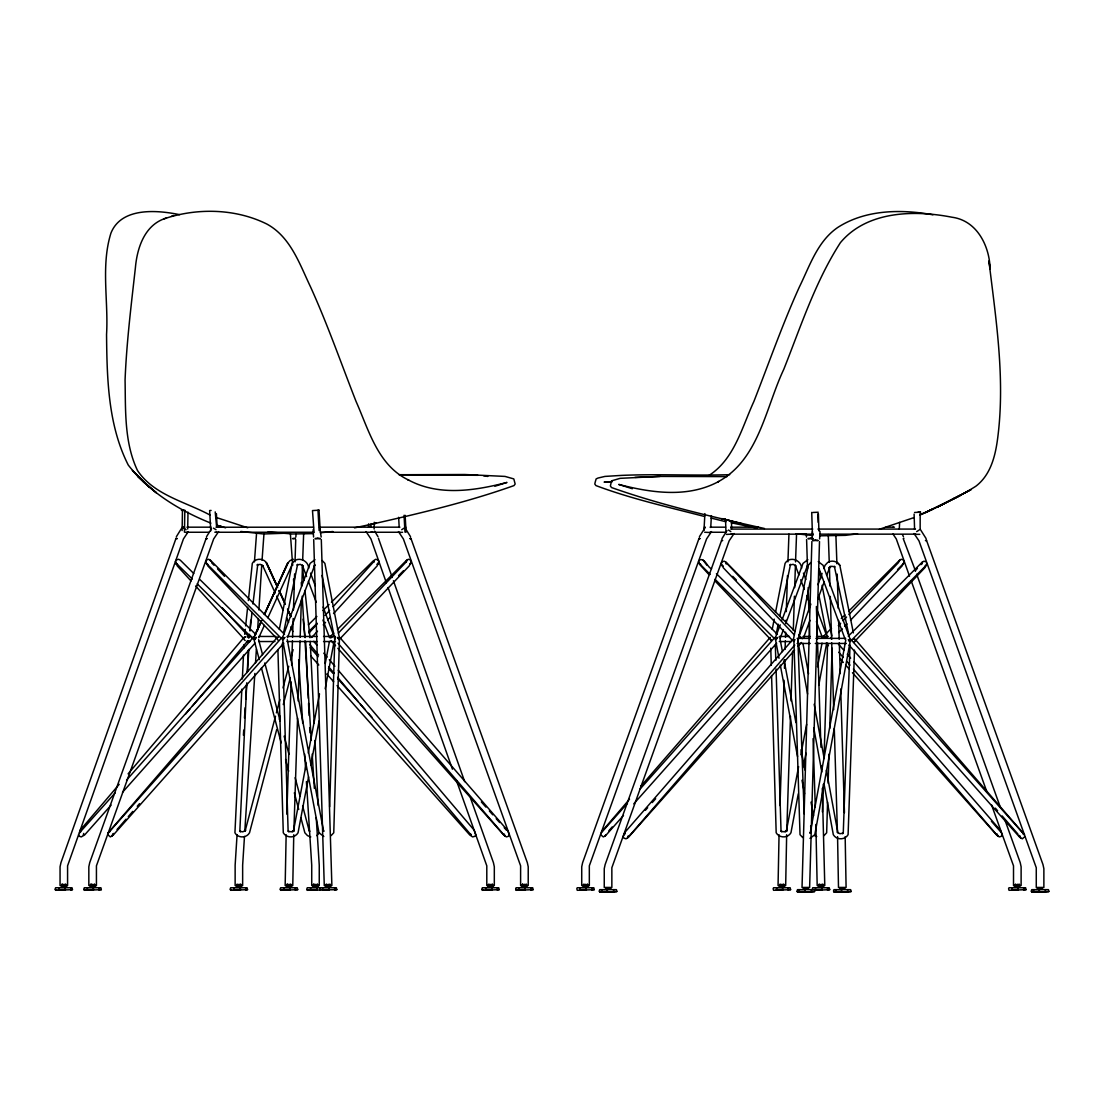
<?xml version="1.0" encoding="UTF-8"?>
<svg xmlns="http://www.w3.org/2000/svg" width="1104" height="1104" viewBox="0 0 1104 1104"><rect width="100%" height="100%" fill="white"/><g stroke="black" fill="none" stroke-linecap="round" stroke-linejoin="round"><path stroke-width="1.5" d="M182.119 530.527L182.464 510.2L184.823 510.186L184.451 532.156L187.156 532.487M187.708 529.023L187.997 512.132M371.013 523.82L370.958 527.229L368.598 527.243L368.653 523.834M374.132 529.023L374.242 522.261M827.572 802.015L826.661 832.789L823.984 835.645M828.124 783.219L828.966 754.156M829.725 728.516L832.085 648.186M329.654 806.776L334.829 638.043M811.882 541.471L802.028 887.437L809.632 887.437L819.499 541.471M822.411 811.951L823.253 784.392M824.039 758.572L827.572 643.218M286.143 834.748L285.163 885.532L292.767 885.532L293.761 834.748M286.819 814.159L291.111 682.01M291.663 664.843L292.45 640.817M292.56 637.381L293.167 618.502M293.457 609.932L294.63 573.887M295.016 561.867L295.734 539.566M293.871 831.312L297.542 718.042M298.108 700.888L300.053 640.817M300.164 637.381L301.392 599.624M301.834 585.907L302.51 565.303M302.675 560.156L303.641 534.101M779.051 834.748L778.058 885.532L785.675 885.532L786.655 834.748M780.004 805.575L784.075 680.285M784.461 668.279L784.737 659.695M785.082 649.4L785.358 640.817M785.468 637.381L785.634 632.233M785.91 623.65L786.02 620.227M786.296 611.644L787.469 575.598M787.925 561.867L788.946 534.101M786.766 831.312L790.505 716.33M791.002 700.888L792.631 651.112M793.293 630.522L794.411 596.201M794.687 587.618L795.418 565.303M795.529 561.867L796.55 534.101M850.039 645.122L843.263 832.789L842.435 833.741L843.235 833.106L839.937 833.741L837.136 832.154L837.881 832.789L826.344 770.206M854.51 650.09L848.093 834.693C844.919 840.144 836.501 840.199 833.313 834.693L824.012 783.868M607.352 889.658L607.352 892.198M805.133 889.658L805.133 892.198M841.593 889.658L841.593 892.198M1039.375 889.658L1039.375 892.198M490.811 886.802L490.921 884.249M246.785 682.81L239.844 830.884L240.575 831.836L239.637 831.202L242.825 831.836L245.723 830.249L245.157 830.884L275.517 716.179M247.268 672.488L248.317 650.104M241.845 689.2L234.931 832.789C237.912 838.309 246.523 838.253 249.518 832.789L276.704 729.551M242.342 678.946L243.487 655.017M243.818 648.186L243.984 644.764M703.966 530.513L704.904 513.595M710.741 527.464L711.404 515.637M899.263 529.147L899.65 522.385M812.006 538.931L812.42 531.617M819.61 538.931L820.024 531.617L818.699 530.03M608.746 892.198L616.777 891.563L616.777 890.611L616.336 889.658L599.776 889.658L599.32 890.611L599.776 892.198L616.777 891.563M806.527 892.198L814.559 891.563L814.559 890.611L814.117 889.658L797.543 889.658L797.102 890.611L797.543 892.198L814.559 891.563M842.987 892.198L851.018 891.563L851.018 890.611L850.577 889.658L834.003 889.658L833.561 890.611L834.003 892.198L851.018 891.563M1040.768 892.198L1048.8 891.563L1048.8 890.611L1048.358 889.658L1031.785 889.658L1031.343 890.611L1031.785 892.198L1048.8 891.563M295.858 537.027L296.038 534.101M93.371 890.293L93.371 887.754M237.07 834.748L235.138 865.191L235.138 885.532L242.645 885.532L242.645 865.191L244.481 836.459M243.404 735.209L243.722 730.061M244.495 718.042L245.143 707.747M245.695 699.163L246.675 683.721M247.448 671.715L248.855 649.4M250.056 630.522L250.718 620.227M254.431 561.867L256.611 532.639M244.798 831.312L254.845 673.426M255.507 663.131L256.376 649.4M257.577 630.522L258.35 618.502M258.888 609.932L261.731 565.303M262.062 560.156L263.953 534.101M289.717 890.293L289.717 887.754M328.826 890.293L328.826 887.754M524.428 886.802L524.593 884.249M525.159 890.293L525.159 887.754M586.279 890.293L586.279 887.754M782.612 890.293L782.612 887.754M821.735 890.293L821.735 887.754M1017.336 886.802L1017.502 884.249M1018.067 890.293L1018.067 887.754M244.743 634.345L245.281 629.28M245.654 625.899L247.627 607.31M248.345 600.562L252.305 563.385C255.328 557.851 263.815 557.962 266.906 563.385L276.718 585.065M249.228 637.629L249.601 634.276M249.973 630.908L252.029 612.403M252.954 603.985L257.77 564.337L257.011 564.972L260.213 564.337L262.931 565.924L262.545 565.289L275.227 593.055M65.288 890.293L65.288 887.754M240.355 890.293L240.355 887.754M316.958 890.293L316.958 887.754M492.025 890.293L492.025 887.754M248.759 637.726L248.883 636.773L222.415 607.918M62.417 886.802L62.776 884.249M237.484 886.802L237.843 884.249M313.812 886.802L314.185 884.249M488.879 886.802L489.251 884.249M91.025 886.802L91.425 884.249M287.357 886.802L287.758 884.249M326.232 886.802L326.632 884.249M522.565 886.802L522.965 884.249M583.919 886.802L584.333 884.249M780.266 886.802L780.666 884.249M819.127 886.802L819.541 884.249M1015.473 886.802L1015.873 884.249M61.838 884.249L61.396 886.802L66.695 886.802L65.812 884.249M90.611 884.249L90.169 886.802L95.537 886.802L94.64 884.249M583.519 884.249L583.078 886.802L588.446 886.802L587.549 884.249M845.802 639.947L810.239 832.789L810.985 832.154L809.812 833.106M308.582 776.871L298.052 832.789C294.865 838.295 286.447 838.24 283.286 832.789L277.918 649.897M310.817 765.017L319.111 720.967M325.183 688.772L333.808 643.025M798.289 793.817L790.947 832.789C787.773 838.295 779.355 838.24 776.181 832.789L771.572 675.524M803.408 766.714L805.961 753.149M818.726 685.377L826.703 643.025M306.332 763.223L293.498 830.884L292.519 831.836L294.23 830.249L291.415 831.836L288.13 831.202L288.931 831.836L288.116 830.884L282.376 643.218M308.264 753.066L319.498 693.864M325.266 663.421L329.447 641.424M798.592 766.604L786.393 830.884L785.427 831.836L787.124 830.249L784.323 831.836L781.025 831.202L781.839 831.836L781.025 830.884L776.071 669.038M800.842 754.763L806.624 724.321M817.54 666.802L822.025 643.121M59.147 887.754L59.147 890.293M90.652 886.802L91.149 884.249M234.214 887.754L234.214 890.293M286.792 886.802L287.275 884.249M310.555 887.754L310.555 890.293M485.622 887.754L485.622 890.293M522.233 886.802L522.73 884.249M279.34 629.28L292.16 563.385C296.576 555.795 308.347 559.7 308.72 568.243M772.248 629.28L774.221 619.137M775.532 612.389L785.068 563.385C789.484 555.795 801.256 559.7 801.628 568.243M373.939 562.115L374.228 561.163L333.118 606.662M283.631 632.592L297.611 564.337L297.004 564.972L300.302 564.337L302.896 565.924L302.372 565.289L306.595 576.564M776.195 634.276L778.21 624.174M779.879 615.77L790.519 564.337L789.912 564.972L793.196 564.337L795.805 565.924L795.28 565.289L798.896 574.949M61.7 886.802L62.224 884.249M313.37 886.802L313.881 884.249M797.971 641.217L810.377 580.663M87.354 887.754L87.354 890.293M283.687 887.754L283.687 890.293M322.561 887.754L322.561 890.293M518.894 887.754L518.894 890.293M580.262 887.754L580.262 890.293M776.595 887.754L776.595 890.293M815.47 887.754L815.47 890.293L829.711 889.658L829.256 887.754L812.71 887.754L812.254 889.658M1011.802 887.754L1011.802 890.293M236.905 884.249L236.284 886.802L241.583 886.802L240.879 884.249M601.721 889.658L601.721 892.198M628.135 835.963L627.652 837.867L794.756 645.081M799.296 889.658L799.296 892.198M835.963 889.658L835.963 892.198M921.937 564.02L922.42 562.115L920.971 564.655M926.932 563.385L924.752 567.842L854.248 641.852M1033.537 889.658L1033.537 892.198M112.705 834.058L112.208 835.963L113.643 833.423M286.943 884.249L286.295 886.802L291.663 886.802L290.973 884.249M406.355 562.115L406.838 560.211L405.416 562.75L338.362 633.075M779.852 884.249L779.203 886.802L784.571 886.802L783.881 884.249M331.462 602.149L372.959 561.163L375.746 559.259L377.885 559.894L378.962 561.481L377.113 565.924L333.546 613.603M378.203 564.337L378.962 561.481M279.34 719.56L280.223 716.234M283.286 704.573L290.297 677.939M83.311 835.01L83.725 833.423M276.4 712.853L279.919 699.55M282.997 687.916L288.724 666.305M290.49 659.654L293.126 649.676M326.066 884.249L325.376 886.802L330.745 886.802L330.096 884.249M818.975 884.249L818.285 886.802L823.653 886.802L822.991 884.249M313.495 884.249L312.791 886.802L318.104 886.802L317.483 884.249M613.603 892.198L613.603 889.658M811.385 892.198L811.385 889.658M847.596 892.198L847.596 889.658M1045.378 892.198L1045.378 889.658M488.561 884.249L487.678 886.802L492.991 886.802L492.55 884.249M522.399 884.249L521.502 886.802L526.87 886.802L526.429 884.249M1015.307 884.249L1014.41 886.802L1019.779 886.802L1019.337 884.249M799.655 634.786L810.874 604.081M817.954 584.692L822.094 573.376M823.86 568.532L825.047 565.289L827.724 562.433C831.809 559.825 837.301 561.246 839.813 565.289L853.378 632.882M803.436 638.002L809.977 620.31M817.705 599.389L824.26 581.684M826.634 575.253L830.332 566.255L829.076 567.842L831.671 566.255L834.969 566.89L834.362 566.255L849.114 636.18M780.224 624.795L775.422 637.726L776.195 638.995L777.382 637.726M782.018 619.951L803.022 563.385L807.852 559.687M287.482 637.712L314.668 565.289M780.376 637.712L783.398 629.666M785.827 623.222L806.969 566.904M99.194 890.293L99.194 887.754M295.334 890.293L295.334 887.754M334.65 890.293L334.65 887.754M530.776 890.293L530.776 887.754M592.103 890.293L592.103 887.754M788.228 890.293L788.228 887.754M827.545 890.293L827.545 887.754M1023.684 890.293L1023.684 887.754M70.822 890.293L70.822 887.754M245.709 890.293L245.709 887.754M497.38 890.293L497.38 887.754M255.921 637.726L254.693 638.995L253.837 637.726L261.538 620.696M264.353 614.5L287.482 563.385L290.131 560.528L293.388 559.259M793.886 640.265L800.027 834.693L802.718 837.55M253.837 637.726L261.676 620.545M264.518 614.293L288.047 562.75L264.794 613.645M254.927 635.228L261.262 621.359M258.722 637.781L264.353 625.444M267.886 617.729L291.139 566.835M176.364 536.71L181.304 528.706M206.503 536.71L211.499 528.706M108.192 832.789L277.283 637.408L278.553 637.091M319.801 887.754L319.801 890.293M699.412 536.71L705.221 527.491M721.988 538.614L726.984 530.61M605.116 835.963L605.572 835.01M899.746 560.211L898.311 562.75L848.907 614.569M1024.981 836.597L1022.29 838.819L1019.392 836.915L848.99 645.067M601.542 831.836L629.528 799.186M188.301 531.617L183.443 538.931L67.579 865.826L67.579 885.532L60.058 885.532L60.058 866.778L60.955 862.652L175.922 538.614L177.289 538.614L175.922 538.297M218.578 531.617L213.665 538.931L96.434 865.826L96.434 885.532L88.831 885.532L88.831 866.778L89.714 862.652L206.062 538.614L207.193 538.614L206.062 538.297L206.71 538.614M711.487 531.617L706.56 538.931L589.329 865.826L589.329 885.532L581.725 885.532L581.725 866.778L582.622 862.652L698.956 538.614L700.102 538.614L698.956 538.297L699.619 538.614M734.077 533.522L729.151 540.836L611.851 867.73L611.851 887.437L604.247 887.437L604.247 868.682L605.144 864.556L721.547 540.518L722.665 540.518L721.547 540.201L722.209 540.518M72.45 889.658L55.642 890.293L55.2 888.706L55.642 887.754L72.008 887.754L72.45 889.658L71.084 889.658M247.517 889.658L230.708 890.293L230.267 888.706L230.708 887.754L247.075 887.754L247.517 889.658L245.971 889.658M499.187 889.658L482.379 890.293L481.937 888.706L482.379 887.754L498.732 887.754L499.187 889.658L497.642 889.658M101.347 889.658L84.346 890.293L83.904 888.706L84.346 887.754L100.906 887.754L101.347 889.658L99.443 889.658M297.694 889.658L280.692 890.293L280.237 888.706L280.692 887.754L297.238 887.754L297.694 889.658L295.568 889.658M336.803 889.658L307.312 890.293L306.871 888.706L307.312 887.754L336.361 887.754L336.803 889.658L334.885 889.658M533.135 889.658L516.134 890.293L515.692 888.706L516.134 887.754L532.694 887.754L533.135 889.658L531.024 889.658M594.256 889.658L577.254 890.293L576.812 888.706L577.254 887.754L593.814 887.754L594.256 889.658L592.337 889.658M790.588 889.658L773.587 890.293L773.145 888.706L773.587 887.754L790.147 887.754L790.588 889.658L788.477 889.658M1026.044 889.658L1009.042 890.293L1008.587 888.706L1009.042 887.754L1025.602 887.754L1026.044 889.658L1023.932 889.658M338.611 639.63L339.756 637.408L507.426 830.249L509.344 834.693L508.489 836.28L506.377 836.915L503.728 835.01L337.838 648.296M795.018 639.63L793.955 640.9L793.39 639.63L808.307 565.289L810.998 562.433L810.391 563.068M854.013 642.5L854.813 641.534M80.15 830.249L119.177 784.337M128.092 773.835L244.025 637.408L245.405 637.091M185.582 714.053L190.04 708.796M192.262 706.174L248 640.582M277.697 637.726L278.512 636.773M319.456 832.789L316.793 835.645M117.01 829.546L126.022 819.182M128.271 816.601L132.77 811.426M137.269 806.251L139.518 803.657M640.775 786.241L770.192 637.408L770.275 638.36M608.801 830.843L612.168 826.951M115.106 792.962L79.502 832.789L80.689 831.836M126.532 780.114L253.313 637.408L255.038 639.63M111.09 805.147L84.58 835.01L81.241 836.915L79.391 836.28L78.577 834.693M122.516 792.286L255.01 643.163M283.769 643.163L113.312 835.01L110.386 836.915L107.695 834.693M627.458 803.257L601.294 832.789M640.03 789.112L774.939 637.408L776.485 639.63M623.484 815.428L605.323 835.963L603.295 836.915L600.604 834.693M633.765 803.85L776.678 643.163M645.371 810.295L647.662 807.728M652.229 802.58L655.666 798.73M794.563 650.201L628.728 836.915L626.092 838.819L623.995 838.184L623.139 836.597L625.071 832.154L792.976 639.313L794.135 641.534M797.999 646.351L801.421 642.5M311.77 637.45L317.497 631.171M323.237 624.892L325.528 622.394M327.819 619.882L330.11 617.371M308.941 633.006L317 624.229M325.059 615.452L329.668 610.429M849.197 641.534L850.729 639.313L1024.305 834.693L1022.911 833.741M284.473 637.726L283.286 638.995L282.514 637.726L310.114 563.385L314.944 559.687M409.763 564.337L410.66 563.385M903.569 563.385L897.566 569.567M340.032 638.719L409.198 565.924L411.35 561.481L410.26 559.894L408.383 559.259L406.631 560.211L337.41 629.501M838.792 632.551L842.311 628.852M844.657 626.382L847.003 623.912M850.522 620.213L902.106 565.924L904.259 561.481L903.155 559.894L901.292 559.259L899.539 560.211L848.603 611.299M838.322 625.678L840.668 623.208M843.028 620.738L846.561 617.039M915.078 570.823L917.438 568.367M331.076 835.645L333.753 832.789L339.425 639.63L337.313 637.408M244.384 637.726L245.323 636.773M851.046 640.651L926.256 565.289L924.862 566.255M333.753 633.13L330.082 636.773L330.703 637.726M398.572 575.639L403.443 570.782M831.533 628.286L822.991 636.773L823.363 637.726M841.289 618.571L844.946 614.928M848.245 636.249L922.24 562.115L923.993 561.163L925.842 561.798M308.361 624.836L316.876 616.474M322.948 610.512L329.033 604.537M308.678 631.598L317.165 623.236M314.143 565.924L315.123 564.972M807.052 565.924L808.018 564.972M291.456 565.924L292.505 564.972M376.933 564.337L378.037 563.385M378.451 538.297L392.251 577.489M709.072 475.396C734.45 458.96 741.943 427.358 753.88 401.47C768.853 363.257 782.377 324.452 799.337 287.054C809.687 266.036 817.374 241.514 837.55 227.59C865.343 209.498 901.292 209.042 932.921 214.811M401.704 529.713L404.064 528.126M916.637 531.617L919.19 530.03M623.815 834.693L625.209 833.741M256.445 637.408L253.989 639.63L259.261 659.612M284.956 637.408L282.596 639.63L318.987 832.789L323.817 836.501M330.938 637.726L332.525 636.773M777.865 637.408L775.505 639.63L779.024 658.274M811.73 512.394L812.42 534.35L813.303 534.198M632.344 488.727L618.737 484.435C651.222 492.826 687.833 498.263 718.704 481.482L717.793 481.924C758.917 460.009 765.486 408.025 783.73 369.44C800.814 326.536 815.249 281.658 840.406 242.659C866.93 210.809 914.443 209.87 951.965 217.226C976.985 220.496 989.543 245.999 990.109 268.852L988.922 260.944C995.877 318.863 1005.123 377.513 997.961 435.873C995.753 454.213 991.406 474.361 975.867 486.215C958.175 497.462 938.855 506.143 919.88 515.044M954.974 497.849L937.448 507.026L960.066 495.53L925.801 512.491L943.975 503.603M823.598 637.726L825.433 636.773M494.882 486.243L506.984 482.434C474.789 490.756 438.426 496.496 407.845 479.647L408.742 480.116C377.913 465.598 368.791 430.063 356.068 401.47C341.095 363.257 327.571 324.452 310.61 287.054C299.639 264.173 290.711 237.098 267.002 224.126C235.566 208.449 196.981 207.704 163.972 218.854C144.21 226.168 137.103 248.455 135.419 267.541C131.224 304.952 126.574 342.392 125.069 380.024C125.649 410.26 124.186 442.594 137.503 470.525C153.801 495.02 185.375 501.74 209.953 515.002M410.329 538.614L410.992 538.297L409.846 538.614L410.992 538.614L527.326 862.652L528.223 866.778L528.223 885.532L520.605 885.532L520.605 865.826L403.374 538.931L398.461 531.617M903.886 538.297L903.238 538.614L915.52 571.016M925.911 540.518L926.587 540.201L925.456 540.518L926.587 540.518L1042.976 864.556L1043.873 868.682L1043.873 887.437L1036.27 887.437L1036.27 867.73L918.97 540.836L914.043 533.522M921.178 514.354L932.687 509.151L920.212 514.781M809.977 838.405L814.807 834.693L850.163 641.534L849.404 640.265M913.974 517.597L879.377 529.285M210.767 530.845L209.636 510.572L211.112 510.421M319.015 510.214L320.215 530.513M319.07 510.186L312.487 510.572L314.074 532.473M171.465 216.315L173.949 215.473M163.972 218.854L166.483 218.012M248.759 640.9L246.675 641.534L250.125 641.534M354.522 527.864L376.367 523.186L372.214 524.096C419.948 513.332 467.917 502.003 514.009 485.581L515.154 484.021L513.815 478.915L505.011 476.417L464.743 474.513L399.11 474.734M818.243 512.228L812.765 512.477M857.573 533.839L845.402 535.357L819.83 535.813M321.25 532.666L332.939 531.521M295.361 538.297L292.56 538.614L295.361 538.614M915.644 534.198L914.747 534.35L919.784 534.336M289.151 533.094L263.539 533.977L240.824 531.466M400.324 532.432L400.034 532.528M400.973 532.376L402.601 532.28M727.039 476.611L660.04 476.417L620.158 478.336L611.547 480.861L610.388 485.981L611.533 487.554C661.255 505.149 712.991 517.017 764.451 528.499M704.311 527.215L705.235 527.243M710.452 532.528L704.697 532.252M892.929 527.215L893.302 527.229M611.947 481.648L604.109 482.103L612.196 481.661M182.464 510.2L181.415 510.31L182.988 510.517M214.825 532.225L216.356 532.156M634.952 477.383L660.04 476.417M312.736 533.632L292.367 533.977L268.024 531.921M216.646 527.229L215.211 511.911M319.498 527.229L319.87 527.215M405.265 527.229L405.803 527.229M399.358 474.706L477.839 475.3M182.878 527.229L182.174 527.243L184.534 527.229L183.678 527.215M368.598 527.243L369.302 527.229M216.412 513.595L217.171 527.229L216.08 527.243L313.508 527.174M186.921 527.174L211.043 527.174M320.339 527.174L399.896 527.174M710.051 527.174L725.563 527.174M730.724 527.174L758.241 527.174M885.891 527.174L894.488 527.174M730.945 529.078L812.792 529.078M817.912 529.078L915.478 529.078M186.921 532.252L209.318 532.252M216.08 532.252L313.508 532.252M320.339 532.252L399.896 532.252M710.051 532.252L725.563 532.252M730.945 534.157L812.792 534.157M819.623 534.157L915.478 534.157M177.537 564.337L176.35 563.385L192.344 579.062M207.759 564.337L206.379 563.385L281.713 638.733M700.667 564.337L699.287 563.385L710.162 574.425M723.258 566.255L721.864 565.289L722.734 566.255M248.4 636.456L251.85 636.456M258.75 636.456L276 636.456M287.012 636.456L317.124 636.456M323.555 636.456L335.381 636.456M779.314 636.456L789.443 636.456M802.953 636.456L810.032 636.456M816.463 636.456L828.29 636.456M797.129 638.36L810.226 638.36M815.939 638.36L845.705 638.36M258.75 641.534L274.937 641.534M287.012 641.534L317.124 641.534M323.555 641.534L335.492 641.534M779.314 641.534L791.458 641.534M797.129 643.453L810.226 643.453M815.29 643.453L846.354 643.453M109.779 831.836L108.385 832.789L282.031 637.408L283.576 639.63M605.585 888.706L610.967 888.706M803.16 888.706L808.542 888.706M839.578 888.706L844.96 888.706M1037.167 888.706L1042.535 888.706M55.2 889.658L56.746 889.658M58.967 889.658L65.371 889.658M83.904 889.658L86.015 889.658M87.161 889.658L93.412 889.658M230.267 889.658L231.633 889.658M234.034 889.658L240.437 889.658M280.237 889.658L282.155 889.658M283.493 889.658L289.759 889.658M306.871 889.658L308.665 890.293M310.376 889.658L317.041 889.658M322.368 889.658L328.868 889.658M481.937 889.658L483.29 889.658M485.443 889.658L492.108 889.658M515.692 889.658L517.597 889.658M518.701 889.658L525.2 889.658M580.055 889.658L586.321 889.658M776.388 889.658L782.653 889.658M815.263 889.658L821.776 889.658M827.793 889.658L829.711 889.658M1011.595 889.658L1018.109 889.658M599.32 891.563L607.31 891.563M797.102 891.563L805.092 891.563M833.561 891.563L841.552 891.563M1031.343 891.563L1039.333 891.563M918.114 512.09L920.653 512.173L914.554 512.463M370.102 527.215L370.958 527.229M729.661 474.679C693.712 475.796 657.749 473.878 621.814 475.382L604.937 476.417L598.051 478.032L596.132 478.915L595.235 482.034L594.794 484.021L595.939 485.581C631.157 498.801 668.168 507.067 704.573 516.506M370.875 532.156L373.18 532.252M920.156 529.133L920.17 512.104M731.428 529.133L731.704 520.633M726.515 534.419L732.476 534.101M800.648 533.77L805.823 533.977M796.122 533.77L812.972 535.537M483.718 475.852L487.816 476.431M757.123 528.181L731 522.744M711.031 518.052L725.963 521.737M179.621 214.673C157.196 210.008 121.288 207.014 110.938 233.123C100.74 265.719 108.551 300.923 106.55 334.471C106.991 378.424 107.985 425.068 128.257 465.046C149.192 492.025 179.455 510.586 210.85 523.117M730.103 520.729L721.726 518.618L741.709 523.641M853.889 638.995L855.145 639.313L1024.498 834.693M247.724 527.795L215.956 517.39M216.95 525.311L223.422 527.146M225.602 527.809L216.798 525.269L222.829 527.05M310.762 836.915L307.519 835.645L304.856 832.789L300.909 817.802M818.257 561.591L823.073 565.289L850.246 639.63L849.473 640.9L848.3 639.63M814.586 835.645L816.725 836.501M183.471 528.126L186.107 529.713M213.458 528.126L216.025 529.713M247.075 636.773L248.579 637.726M728.474 530.03L730.848 531.617M309.879 831.202L308.665 830.249L309.23 830.884L302.62 805.948M322.823 830.249L323.996 831.202M193.752 573.5L180.325 560.211L178.627 559.259L176.488 559.894L175.426 561.481L177.261 565.924L191.02 580.98M199.824 579.462L255.742 634.386M197.202 583.837L252.982 638.761M795.004 631.405L725.894 562.115L724.141 561.163L722.278 561.798L721.188 563.385L723.368 567.842L792.7 640.624M798.661 635.035L802.318 638.678M711.569 568.822C707.278 567.387 705.042 557.796 699.688 559.894L698.597 561.481L699.536 564.337L708.961 574.563M716.441 573.68L777.423 634.345M284.515 634.345L210.409 560.211L208.656 559.259L206.793 559.894L205.689 561.481L207.842 565.924L277.007 638.719M732.697 576.329L736.34 579.973M715.019 579.283L774.622 638.733M244.232 639.63L245.171 640.582M322.202 560.528L324.88 563.385L339.342 637.726L338.776 638.995L337.714 637.726M794.356 634.979L725.701 562.115L726.184 564.02M706.891 565.22L703.11 560.211M211.623 562.75L213.983 565.22M217.516 568.919L224.567 576.329M714.812 580.732L771.089 639.947M837.136 562.433L839.813 565.289M195.601 586.003L243.763 638.692M991.406 821.252L1000.666 831.836M826.178 643.163L828.455 645.73M839.896 658.591L843.318 662.441M845.609 665.008L849.045 668.872M852.467 672.722L996.636 835.01L999.286 836.915L1001.397 836.28L1002.253 834.693L1000.334 830.249L854.041 662M481.344 801.959L485.926 807.107M489.348 810.971L492.784 814.821M496.207 818.671L499.643 822.535M504.211 827.683L506.501 830.249M330.979 640.582L335.561 645.73M310.21 647.689L318.2 656.701M328.481 668.265L333.049 673.412M337.617 678.546L358.179 701.689M360.47 704.255L365.038 709.403M368.46 713.267L371.882 717.117M310.79 656.011L318.794 665.008M326.784 674.02L333.643 681.72M337.065 685.584L469.807 835.01L472.595 836.915L474.996 836.28L475.796 834.693L474.223 830.249L338.224 670.211M995.353 808.156L997.602 810.736M1002.115 815.911L1017.888 834.031M838.281 643.88L843.911 650.353M847.292 654.23L850.66 658.122M838.764 652.229L843.263 657.418M846.63 661.296L850.011 665.174M853.392 669.065L997.726 835.963L997.243 834.058M337.976 643.177L504.832 835.963L504.335 834.058M770.523 639.63L771.337 640.582M277.615 639.63L278.429 640.582M313.702 641.341L317.041 645.288M323.734 653.154L327.074 657.087M329.309 659.709L334.885 666.264M309.727 644.529L318.642 655.017M328.675 666.83L334.25 673.385M337.589 677.318L471.077 835.01L470.773 834.058M853.93 638.678L854.731 639.63M830.622 637.726L831.685 638.995M920.308 529.396L926.132 538.614M892.998 534.06L896.282 538.931L909.53 576.191M405.541 528.706L410.536 536.71M374.698 531.148L378.01 536.71M366.073 531.617L370.944 538.931L386.331 582.677M1019.02 835.328L1020.469 837.867L1019.986 835.963M319.843 528.126L321.181 537.027M902.548 534.791L903.445 536.71M210.202 560.211L210.657 561.163M277.615 587.425L266.34 562.75L277.035 586.183M279.022 590.516L285.37 604.385M287.482 609.022L291.001 616.722M276.635 596.132L282.969 610.015M286.502 617.729L288.613 622.352M290.725 626.975L292.836 631.612M279.16 590.875L284.156 601.804M287.716 609.615L290.573 615.866M279.519 591.261L284.432 602.108M287.937 609.85L290.738 616.046M800.717 579.779L804.333 589.439M806.762 595.87L808.57 600.7M816.422 621.621L822.466 637.712M308.416 581.394L316.268 602.301M322.92 620.006L329.558 637.712M803.436 573.086L805.823 579.545M816.629 608.635L826.234 634.496M310.528 573.086L315.33 586.017M323.127 607.021L333.325 634.496M819.099 568.808L845.278 639.616M916.693 574.259L1000.445 807.562M1005.109 820.52L1020.234 862.652L1021.117 866.778L1021.117 885.532L1013.513 885.532L1013.513 865.826L991.544 804.871M911.269 581.063L986.893 791.899M393.41 580.732L464.687 781.646M470.442 797.847L493.433 862.652L494.316 866.778L494.316 885.532L486.795 885.532L486.795 865.826L456.463 780.542M388.056 587.549L452.433 769.184M258.612 639.713L262.573 654.672M264.781 662.98L280.181 721.16M284.142 736.133L288.986 754.418M295.141 777.685L299.984 795.97M261.441 667.948L281.175 742.868M285.563 759.524L288.641 771.185M294.34 792.824L298.715 809.48M175.757 562.75L176.171 564.337M492.163 884.249L492.688 886.802M317.276 884.249L317.8 886.802M240.493 884.249L241.017 886.802M65.605 884.249L66.13 886.802M818.961 595.58L827.324 637.629M322.051 575.391L334.747 639.313M819.099 570.147L820.741 578.593M822.066 585.355L831.919 636.042M1018.799 884.249L1019.296 886.802M822.673 884.249L823.156 886.802M783.84 886.802L783.357 884.249L783.716 886.802M587.218 884.249L587.714 886.802M525.904 884.249L526.387 886.802M329.765 884.249L330.248 886.802M290.449 884.249L290.932 886.802M94.309 884.249L94.806 886.802M779.852 638.043L782.432 651.581M784.033 660.04L795.915 722.623M801.049 749.685L804.899 769.985M810.998 802.125L813.565 815.663M287.275 639.74L323.555 830.884M780.293 665.05L797.53 756.544M802.001 780.266L804.554 793.817M810.626 826.013L811.261 829.394M802.939 643.342L808.556 673.785M814.172 704.228L824.164 758.365M798.578 644.929L807.576 694.071M813.772 727.95L821.845 772M64.184 884.249L64.515 886.802M290.421 534.101L292.657 565.303M585.713 884.249L586.003 886.802M92.805 884.249L93.095 886.802M303.103 619.123L305.146 637.629M302.427 566.766L303.876 580.29M304.952 590.419L309.989 637.726M334.829 636.773L334.912 637.726M301.268 582.47L301.475 585.907M302.137 596.201L304.759 637.381M304.98 640.817L311.3 740.356M312.184 754.087L314.364 788.408M316.227 817.581L319.249 865.191L319.249 885.532L311.728 885.532L311.728 865.191L306.415 781.549M293.526 579.034L294.175 589.329M298.66 659.695L302.703 723.189M304.663 754.087L305.642 769.529M239.251 884.249L239.402 886.802M806.306 534.101L806.486 537.027M313.122 529.713L313.577 537.027M835.866 534.543L836.915 563.785M828.262 534.543L829.242 562.06M405.127 515.306L406.079 532.156M404.036 515.306L404.989 532.156M398.641 517.321L399.206 527.464M317.98 510.2L319.125 530.527M310.238 641.341L314.185 723.396M315.013 740.48L318.131 805.437M305.656 641.493L308.32 698.308M308.554 703.469L309.12 715.53M309.686 727.577L309.934 732.739M797.902 639.947L804.181 813.855M816.38 606.496L817.443 639.106M817.553 642.528L820.948 747.229M821.569 766.093L821.68 769.529M822.287 788.408L824.785 885.532L817.181 885.532L815.856 824.453M806.596 539.566L807.548 568.739M808.156 587.618L808.942 611.644M809.329 623.65L809.784 637.381M813.068 738.645L815.304 807.286M782.046 884.249L782.129 886.802M321.305 539.566L331.876 885.532L324.272 885.532L313.702 539.566M289.151 884.249L289.22 886.802M914.112 514.078L914.581 529.285M837.218 574.08L838.267 608.401M838.626 620.42L839.192 639.285M839.302 642.721L840.241 673.619M840.71 689.062L844.45 812.627M845.167 836.653L846.092 887.437L838.488 887.437L837.563 836.653M829.408 567.208L829.973 586.086M830.291 596.381L831.588 639.285M831.685 642.721L833.713 709.651M834.293 728.53L837.412 831.505M818.381 513.871L818.906 530.762M817.885 513.815L818.161 522.33M775.325 644.929L775.808 660.427M725.535 519.142L725.963 532.666M315.841 884.249L315.923 886.802M770.771 648.186L771.268 665.27M821.169 884.249L821.21 886.802M328.261 884.249L328.302 886.802M970.871 489.748L954.035 498.456L970.871 489.748M815.414 540.201L812.792 540.518L818.174 540.518L815.414 540.201M317.8 538.297L315.04 538.614L320.408 538.614L317.8 538.297M810.709 538.297L807.949 538.614L813.317 538.614L810.709 538.297M156.326 492.729L143.382 481.799L156.326 492.729M149.509 487.126L137.614 476.224L149.509 487.126M143.175 481.372L132.48 470.58L143.175 481.372"/></g></svg>
